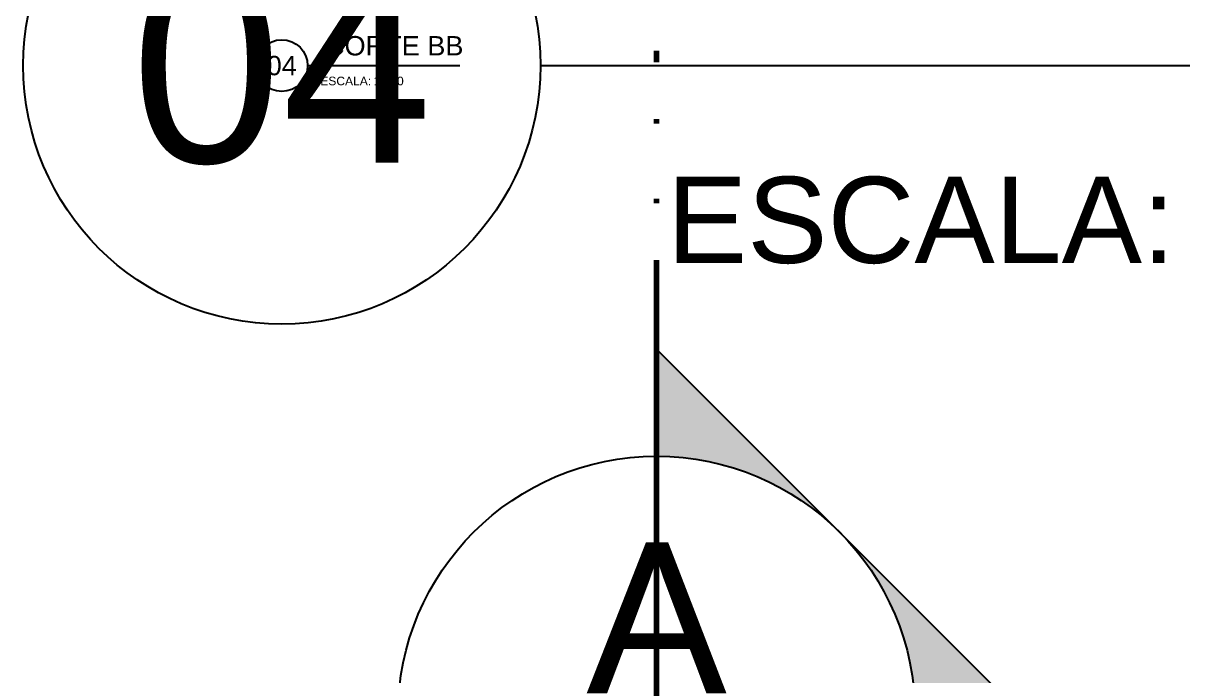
# Model space of a CAD drawing. Header units: metres. Extents: x 47619 to 48001, y 23263 to 23573.
# Drawn here: x 47816.47 to 47843.38, y 23435.45 to 23450.6 of the extents above; entities that cross this region are included whole.
import ezdxf
from ezdxf.enums import TextEntityAlignment as Align

# ---------------------------------------------------------------- set-up
doc = ezdxf.new("R2010")
doc.units = ezdxf.units.M
doc.header["$LTSCALE"] = 0.25
doc.linetypes.add('DIVIDEX2', pattern=[63.5, 25.4, -12.7, 0, -12.7, 0, -12.7])
for name, color, linetype in [('0 @ 0.1', 7, 'Continuous'), ('0 @ 1', 7, 'Continuous'), ('SIMB_01', 1, 'Continuous'), ('SIMB_02', 2, 'Continuous'), ('SIMB_PREENCHIMENTO', 253, 'Continuous'), ('SIMB_TXT', 1, 'Continuous')]:
    doc.layers.add(name, color=color, linetype=linetype)
doc.layers.add('SIMB_LCT', color=252, linetype='DIVIDEX2', lineweight=100)
doc.styles.add('SIMB', font='arial.ttf')

# ---------------------------------------------------------------- blocks, each defined once
blk = doc.blocks.new('*U69')
at = {"layer": 'SIMB_LCT'}
blk.add_line((-6, 0), (-54.483, 0), dxfattribs=at)
at = {"layer": 'SIMB_TXT', "style": 'SIMB'}
for tag, height, p in [('000', 3.5, (-2.25, 0)), ('999', 2, (2.525, 0))]:
    blk.add_attdef(tag, text='', height=height, rotation=90, dxfattribs=at).set_placement(p, align=Align.MIDDLE_CENTER)
blk = doc.blocks.new('*U328')
at = {"layer": '0 @ 1', "rotation": 269.9999999999999}
blk.add_blockref('*U69', (0.7, -4.537), dxfattribs=at)
blk = doc.blocks.new('Pav_sup')
blk.add_blockref('*U328', (0, 0))
blk = doc.blocks.new('*U70')
at = {"layer": 'SIMB_PREENCHIMENTO', "transparency": 33554587}
h = blk.add_hatch(color=256, dxfattribs=at)
h.dxf.hatch_style = 1
h.paths.add_polyline_path([(0, 8.483), (-4.152, 4.332, -0.401827), (4.152, 4.332)])
h = blk.add_hatch(color=256, dxfattribs=at)
h.dxf.hatch_style = 1
h.paths.add_polyline_path([(-4.332, 4.152), (-8.483, 0), (-6, 0, -0.193399)])
at = {"layer": 'SIMB_01'}
for p, q in [((-8.483, 0), (0, 8.483)), ((-6, 0), (-8.483, 0))]:
    blk.add_line(p, q, dxfattribs=at)
blk.add_circle((0, 0), 6, dxfattribs=at)
at = {"layer": 'SIMB_TXT', "style": 'SIMB'}
for tag, height, p in [('000', 3.5, (-2.25, 0)), ('999', 2, (2.525, 0))]:
    blk.add_attdef(tag, text='', height=height, rotation=90, dxfattribs=at).set_placement(p, align=Align.MIDDLE_CENTER)
blk = doc.blocks.new('*U357')
at = {"layer": '0 @ 1'}
ref = blk.add_blockref('*U70', (0.7, 13.587), dxfattribs=dict(at, rotation=270))
ref.add_attrib('000', 'A', dxfattribs={"layer": 'SIMB_TXT', "height": 3.5, "style": 'SIMB'}).set_placement((0.7, 15.837), align=Align.MIDDLE_CENTER)
blk = doc.blocks.new('*U71')
at = {"layer": 'SIMB_LCT'}
blk.add_line((-6, 0), (-54.483, 0), dxfattribs=at)
at = {"layer": 'SIMB_TXT', "style": 'SIMB'}
for tag, height, p in [('000', 3.5, (-2.25, 0)), ('999', 2, (2.525, 0))]:
    blk.add_attdef(tag, text='', height=height, rotation=90, dxfattribs=at).set_placement(p, align=Align.MIDDLE_CENTER)
blk = doc.blocks.new('*U358')
at = {"layer": '0 @ 1', "rotation": 270}
blk.add_blockref('*U71', (0.7, -4.289), dxfattribs=at)
blk = doc.blocks.new('PAV_TER')
for name in ['*U358', '*U357']:
    blk.add_blockref(name, (0, 0))
blk = doc.blocks.new('*U49')
at = {"layer": 'SIMB_02'}
blk.add_line((6, 0), (41.33, 0), dxfattribs=at)
blk.add_circle((0, 0), 6, dxfattribs=at)
at = {"layer": 'SIMB_TXT', "style": 'SIMB'}
blk.add_text('ESCALA:', height=2, dxfattribs=at).set_placement((8.936, -4.582))
blk.add_attdef('TITULO_DO_DESENHO', text='', height=4.5, dxfattribs=at).set_placement((10.022, 1), align=Align.BOTTOM_LEFT)
blk.add_attdef('NUM', text='', height=4.5, dxfattribs=at).set_placement((0, 0), align=Align.MIDDLE_CENTER)
blk.add_attdef('ESCALA', (21.304, -4.582), '', height=2, dxfattribs=at)
blk = doc.blocks.new('*U325')
at = {"layer": '0 @ 0.1', "xscale": 0.1, "yscale": 0.1, "zscale": 0.1}
blk.add_blockref('*U49', (47822.472, 23449.619), dxfattribs=at).add_auto_attribs({'TITULO_DO_DESENHO': 'CORTE BB', 'NUM': '04', 'ESCALA': '1/100'})
at = {"layer": '0 @ 1'}
ref = blk.add_blockref('*U49', (47822.472, 23449.619), dxfattribs=at)
ref.add_attrib('NUM', '04', dxfattribs={"layer": 'SIMB_TXT', "height": 4.5, "style": 'SIMB'}).set_placement((47822.472, 23449.619), align=Align.MIDDLE_CENTER)

msp = doc.modelspace()

# ---------------------------------------------------------------- block references
for name, p in [('PAV_TER', (47830.469, 23420.963)), ('*U325', (0, 0)), ('Pav_sup', (47830.469, 23400.013))]:
    msp.add_blockref(name, p)

doc.saveas('drawing.dxf')
